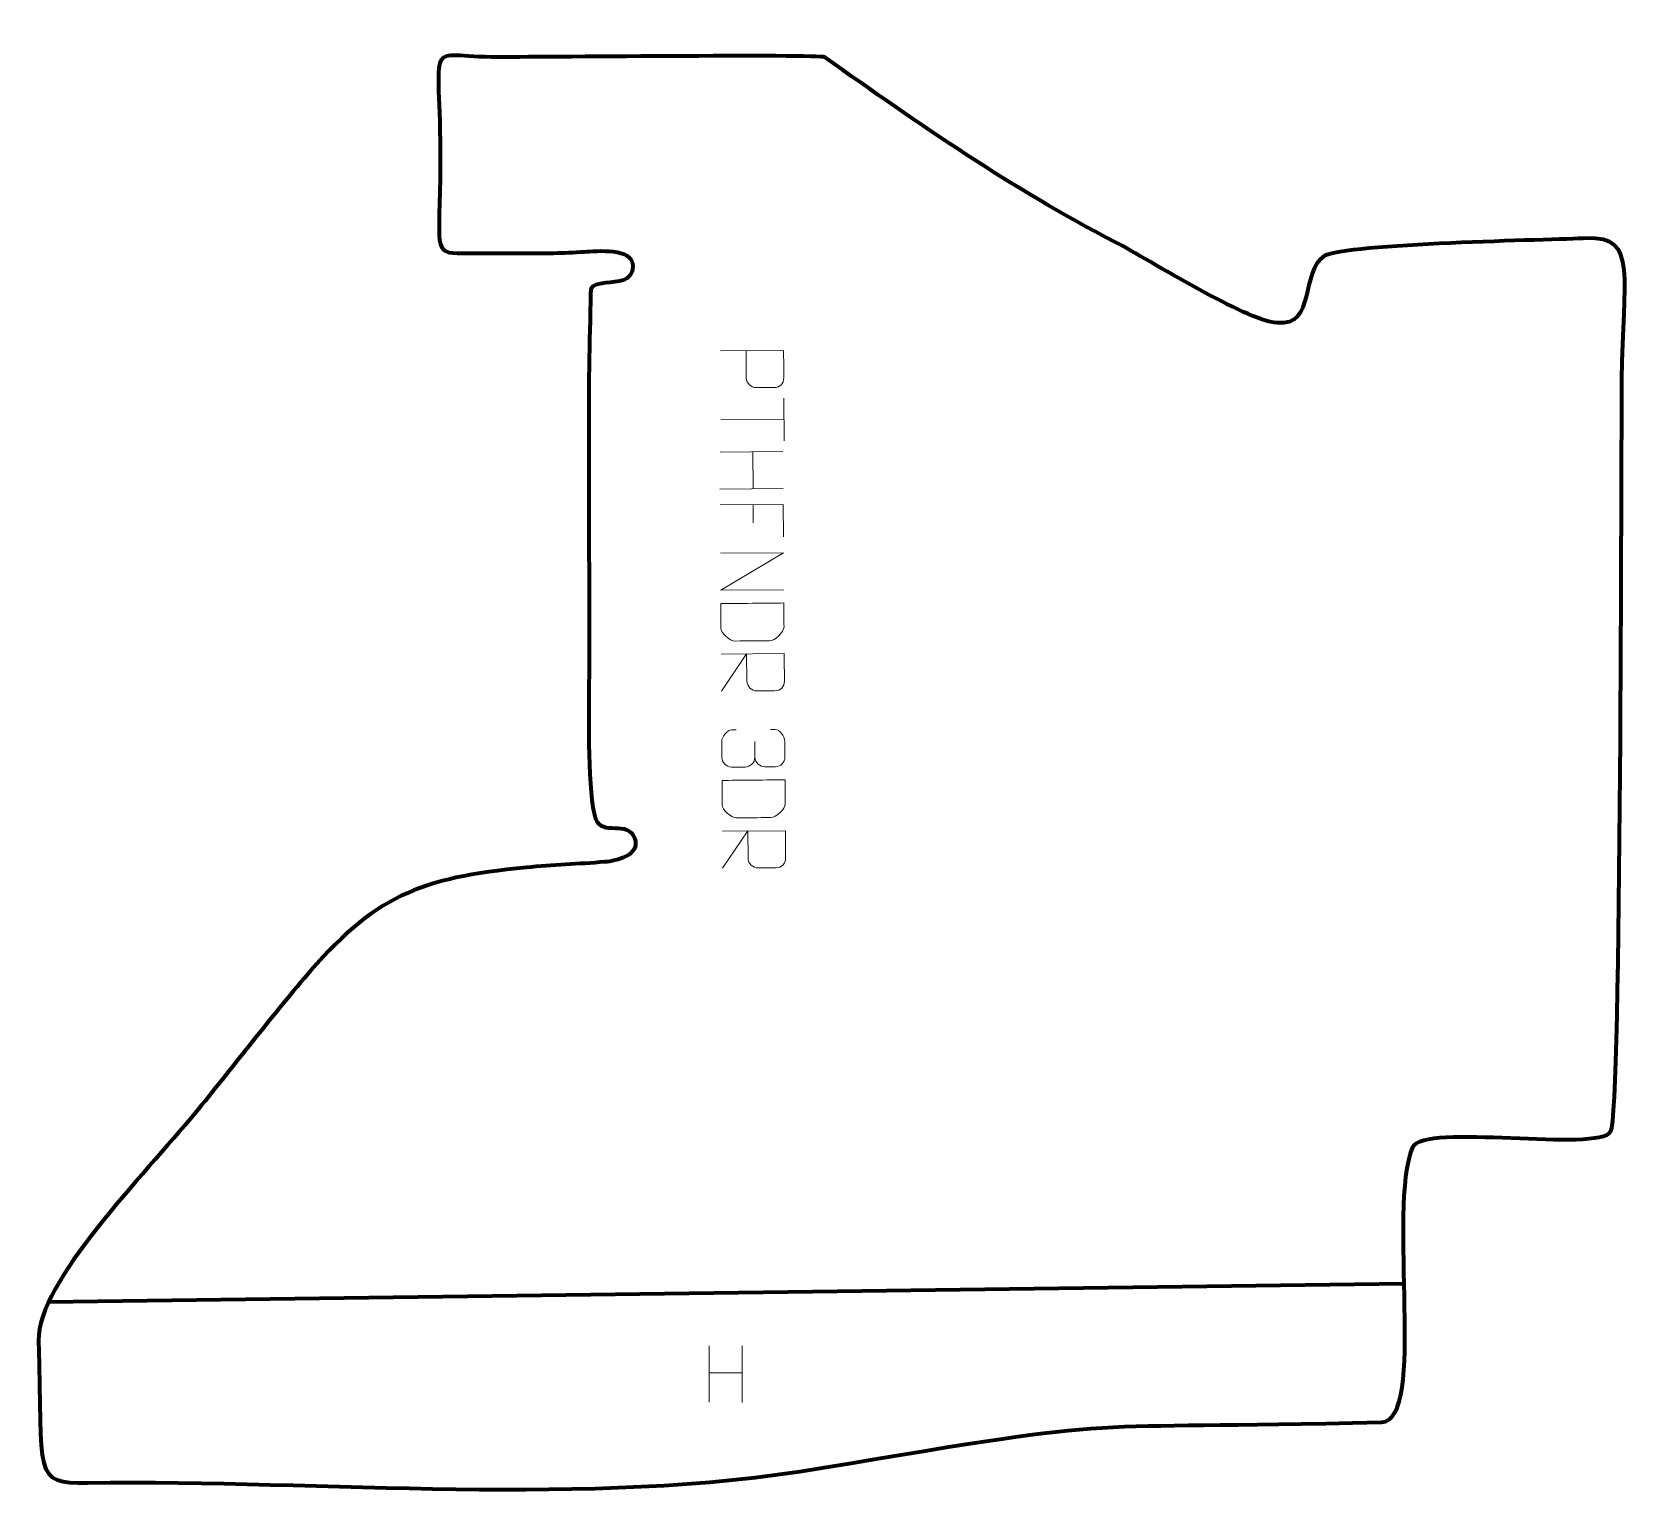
# Model space of a CAD drawing. Header units: millimetres. Extents: x -333 to 302, y -259 to 325.
import ezdxf

# ---------------------------------------------------------------- set-up
doc = ezdxf.new("R2010")
doc.units = ezdxf.units.MM
doc.header["$MEASUREMENT"] = 0
for name, color, linetype in [('layer 1', 7, 'Continuous'), ('layer 2', 7, 'Continuous'), ('layer 3', 7, 'Continuous')]:
    doc.layers.add(name, color=color, linetype=linetype)

msp = doc.modelspace()

# ---------------------------------------------------------------- linework, layer by layer
at = {"layer": 'layer 1', "color": 250, "lineweight": 9}
for points, knots in [([(-60.7473, 198.6654), (-60.7473, 198.6654), (-35.7943, 198.8384), (-35.7943, 198.8384), (-35.7943, 198.8384), (-35.7694, 195.2435), (-35.7445, 191.6483), (-35.7195, 188.053), (-35.7195, 188.053), (-35.7413, 185.7276), (-37.2206, 184.1599), (-39.5867, 184.1477), (-39.5867, 184.1477), (-41.6223, 184.134), (-44.6816, 184.1127), (-46.7175, 184.0983), (-46.7175, 184.0983), (-48.5929, 184.0918), (-50.5473, 185.8905), (-50.5803, 187.8999), (-50.5803, 187.8999), (-50.5803, 187.8999), (-50.6555, 198.7353), (-50.6555, 198.7353)], [0, 0, 0, 0, 0.14285714, 0.14285714, 0.14285714, 0.14285714, 0.28571429, 0.28571429, 0.28571429, 0.28571429, 0.42857143, 0.42857143, 0.42857143, 0.42857143, 0.57142857, 0.57142857, 0.57142857, 0.57142857, 0.71428571, 0.71428571, 0.71428571, 0.71428571, 1, 1, 1, 1]), ([(-35.8776, 125.0671), (-35.8776, 125.0671), (-35.9669, 137.9408), (-35.9669, 137.9408), (-35.9669, 137.9408), (-35.9669, 137.9408), (-60.9198, 137.7678), (-60.9198, 137.7678)], [0, 0, 0, 0, 0.33333333, 0.33333333, 0.33333333, 0.33333333, 1, 1, 1, 1]), ([(-60.7873, 118.6586), (-60.7873, 118.6586), (-35.8343, 118.8316), (-35.8343, 118.8316), (-35.8343, 118.8316), (-35.8343, 118.8316), (-60.6857, 104.0042), (-60.6857, 104.0042), (-60.6857, 104.0042), (-60.6857, 104.0042), (-35.7327, 104.1772), (-35.7327, 104.1772)], [0, 0, 0, 0, 0.25, 0.25, 0.25, 0.25, 0.5, 0.5, 0.5, 0.5, 1, 1, 1, 1]), ([(-60.621, 98.7242), (-60.6044, 96.3924), (-60.594, 91.4422), (-60.5783, 89.1108), (-60.5783, 89.1108), (-60.6703, 87.185), (-57.1057, 83.8912), (-55.0886, 83.9163), (-55.0886, 83.9163), (-49.3187, 83.9567), (-47.1489, 83.9718), (-41.3798, 84.0114), (-41.3798, 84.0114), (-39.2418, 84.0304), (-35.6051, 87.4302), (-35.6335, 89.5825), (-35.6335, 89.5825), (-35.6497, 91.9081), (-35.6824, 96.6324), (-35.6985, 98.9584), (-35.6985, 98.9584), (-41.4453, 98.9182), (-54.8738, 98.7637), (-60.621, 98.7242)], [0, 0, 0, 0, 0.14285714, 0.14285714, 0.14285714, 0.14285714, 0.28571429, 0.28571429, 0.28571429, 0.28571429, 0.42857143, 0.42857143, 0.42857143, 0.42857143, 0.57142857, 0.57142857, 0.57142857, 0.57142857, 0.71428571, 0.71428571, 0.71428571, 0.71428571, 1, 1, 1, 1]), ([(-60.4975, 78.755), (-60.4975, 78.755), (-35.5446, 78.928), (-35.5446, 78.928), (-35.5446, 78.928), (-35.5197, 75.3333), (-35.4948, 71.7378), (-35.4699, 68.1427), (-35.4699, 68.1427), (-35.4914, 65.8172), (-36.9706, 64.2497), (-39.337, 64.2373), (-39.337, 64.2373), (-41.3724, 64.2236), (-44.4318, 64.2024), (-46.4677, 64.1879), (-46.4677, 64.1879), (-48.3432, 64.1814), (-50.2975, 65.9802), (-50.3305, 67.9895), (-50.3305, 67.9895), (-50.3305, 67.9895), (-50.4056, 78.825), (-50.4056, 78.825), (-50.4056, 78.825), (-50.4056, 78.825), (-60.396, 64.1006), (-60.396, 64.1006)], [0, 0, 0, 0, 0.125, 0.125, 0.125, 0.125, 0.25, 0.25, 0.25, 0.25, 0.375, 0.375, 0.375, 0.375, 0.5, 0.5, 0.5, 0.5, 0.625, 0.625, 0.625, 0.625, 0.75, 0.75, 0.75, 0.75, 1, 1, 1, 1]), ([(-41.0211, 48.9219), (-41.0211, 48.9219), (-39.1638, 48.9347), (-39.1638, 48.9347), (-39.1638, 48.9347), (-37.4221, 48.9611), (-35.2855, 46.3113), (-35.294, 44.2522), (-35.294, 44.2522), (-35.2797, 42.1882), (-35.2654, 40.1241), (-35.2511, 38.0605), (-35.2511, 38.0605), (-35.227, 35.8661), (-37.0627, 34.255), (-38.9745, 34.1974), (-38.9745, 34.1974), (-40.4095, 34.1878), (-41.8446, 34.1779), (-43.2801, 34.1676), (-43.2801, 34.1676), (-44.9339, 34.2047), (-47.175, 35.7918), (-47.1802, 37.9901), (-47.1802, 37.9901), (-47.1761, 35.7864), (-48.9681, 34.1659), (-51.0272, 34.0976), (-51.0272, 34.0976), (-52.8119, 34.0857), (-54.5965, 34.0733), (-56.3816, 34.0605), (-56.3816, 34.0605), (-58.4429, 34.0362), (-60.2202, 36.0787), (-60.2247, 37.8997), (-60.2247, 37.8997), (-60.2386, 39.9649), (-60.253, 42.0301), (-60.2677, 44.0956), (-60.2677, 44.0956), (-60.2711, 46.2643), (-57.8885, 48.8119), (-56.427, 48.8405), (-56.427, 48.8405), (-56.427, 48.8405), (-54.5184, 48.8538), (-54.5184, 48.8538)], [0, 0, 0, 0, 0.07692308, 0.07692308, 0.07692308, 0.07692308, 0.15384615, 0.15384615, 0.15384615, 0.15384615, 0.23076923, 0.23076923, 0.23076923, 0.23076923, 0.30769231, 0.30769231, 0.30769231, 0.30769231, 0.38461538, 0.38461538, 0.38461538, 0.38461538, 0.46153846, 0.46153846, 0.46153846, 0.46153846, 0.53846154, 0.53846154, 0.53846154, 0.53846154, 0.61538462, 0.61538462, 0.61538462, 0.61538462, 0.69230769, 0.69230769, 0.69230769, 0.69230769, 0.76923077, 0.76923077, 0.76923077, 0.76923077, 0.84615385, 0.84615385, 0.84615385, 0.84615385, 1, 1, 1, 1]), ([(-60.1232, 28.8167), (-60.1067, 26.4849), (-60.0963, 21.5347), (-60.0805, 19.2032), (-60.0805, 19.2032), (-60.1725, 17.2775), (-56.608, 13.9836), (-54.5908, 14.0088), (-54.5908, 14.0088), (-48.8209, 14.0492), (-46.6512, 14.0642), (-40.882, 14.1039), (-40.882, 14.1039), (-38.744, 14.1229), (-35.1074, 17.5227), (-35.1358, 19.6749), (-35.1358, 19.6749), (-35.1519, 22.0006), (-35.1847, 26.7248), (-35.2008, 29.0509), (-35.2008, 29.0509), (-40.9476, 29.0106), (-54.3761, 28.8562), (-60.1232, 28.8167)], [0, 0, 0, 0, 0.14285714, 0.14285714, 0.14285714, 0.14285714, 0.28571429, 0.28571429, 0.28571429, 0.28571429, 0.42857143, 0.42857143, 0.42857143, 0.42857143, 0.57142857, 0.57142857, 0.57142857, 0.57142857, 0.71428571, 0.71428571, 0.71428571, 0.71428571, 1, 1, 1, 1]), ([(-60.0123, 8.7567), (-60.0123, 8.7567), (-35.0594, 8.9297), (-35.0594, 8.9297), (-35.0594, 8.9297), (-35.0344, 5.3349), (-35.0095, 1.7395), (-34.9846, -1.8556), (-34.9846, -1.8556), (-35.0062, -4.1811), (-36.4853, -5.7487), (-38.8517, -5.761), (-38.8517, -5.761), (-40.8871, -5.7747), (-43.9465, -5.7959), (-45.9824, -5.8105), (-45.9824, -5.8105), (-47.8579, -5.8169), (-49.8122, -4.0181), (-49.8452, -2.0088), (-49.8452, -2.0088), (-49.8452, -2.0088), (-49.9204, 8.8267), (-49.9204, 8.8267), (-49.9204, 8.8267), (-49.9204, 8.8267), (-59.9107, -5.8977), (-59.9107, -5.8977)], [0, 0, 0, 0, 0.125, 0.125, 0.125, 0.125, 0.25, 0.25, 0.25, 0.25, 0.375, 0.375, 0.375, 0.375, 0.5, 0.5, 0.5, 0.5, 0.625, 0.625, 0.625, 0.625, 0.75, 0.75, 0.75, 0.75, 1, 1, 1, 1])]:
    msp.add_open_spline(points, degree=3, knots=knots, dxfattribs=at)
for points in [[(-35.6872, 180.0002), (-35.6872, 180.0002), (-35.5695, 163.0134), (-35.5695, 163.0134)], [(-60.5578, 171.3338), (-60.5578, 171.3338), (-35.6048, 171.5068), (-35.6048, 171.5068)], [(-36.1116, 158.8249), (-36.1116, 158.8249), (-60.8885, 158.6531), (-60.8885, 158.6531)], [(-47.9936, 158.7425), (-47.9936, 158.7425), (-47.8917, 144.0995), (-47.8917, 144.0995)], [(-36.0101, 144.1819), (-36.0101, 144.1819), (-60.963, 144.0089), (-60.963, 144.0089)], [(-47.8462, 137.8584), (-47.8462, 137.8584), (-47.7965, 130.6905), (-47.7965, 130.6905)], [(-47.2334, 44.169), (-47.2334, 44.169), (-47.1905, 37.9727), (-47.1905, 37.9727)], [(-65.2734, -194.7804), (-65.2734, -194.7804), (-65.2734, -216.9731), (-65.2734, -216.9731)], [(-52.1577, -194.7804), (-52.1577, -194.7804), (-52.1577, -217.1307), (-52.1577, -217.1307)], [(-65.2559, -205.4228), (-65.2559, -205.4228), (-52.1577, -205.4228), (-52.1577, -205.4228)]]:
    msp.add_open_spline(points, degree=3, dxfattribs=at)
at = {"layer": 'layer 2', "color": 142, "lineweight": 158}
msp.add_open_spline([(-326.5345, -177.3755), (-326.5345, -177.3755), (209.5018, -170.0762), (209.5018, -170.0762)], degree=3, dxfattribs=at)
at = {"layer": 'layer 3', "color": 242, "lineweight": 158}
msp.add_open_spline([(95.3785, 241.6481), (108.9835, 234.4914), (146.5488, 210.7486), (159.4023, 209.682), (159.4023, 209.682), (174.8606, 208.3993), (168.3054, 229.7437), (178.1617, 236.1625), (178.1617, 236.1625), (186.2578, 241.0755), (268.2876, 242.5076), (281.8262, 243.1435), (281.8262, 243.1435), (302.497, 244.1189), (296.1617, 227.4407), (295.7901, 187.3113), (295.7901, 187.3113), (295.5518, 161.3266), (295.5867, -103.0365), (291.4733, -109.9419), (291.4733, -109.9419), (286.407, -118.4469), (217.1442, -106.2955), (213.0394, -116.2429), (213.0394, -116.2429), (203.0139, -140.5386), (218.6789, -224.4798), (200.7192, -224.9365), (200.7192, -224.9365), (73.5313, -228.1705), (106.8147, -221.5887), (-20.516, -243.0292), (-20.516, -243.0292), (-114.2749, -258.8167), (-216.3141, -247.6022), (-311.1074, -248.8863), (-311.1074, -248.8863), (-333.0333, -249.1833), (-328.91, -246.2979), (-330.5037, -192.5768), (-330.5037, -192.5768), (-331.1844, -169.6302), (-288.5673, -127.0997), (-268.7076, -102.9384), (-268.7076, -102.9384), (-254.2296, -85.2939), (-240.2146, -66.824), (-225.4958, -49.4935), (-225.4958, -49.4935), (-197.7397, -16.8124), (-180.2277, -9.7857), (-137.5397, -5.6198), (-137.5397, -5.6198), (-127.1486, -4.6256), (-116.8744, -4.267), (-106.5394, -3.4225), (-106.5394, -3.4225), (-101.8478, -3.0392), (-92.4805, -0.8834), (-94.6903, 5.7957), (-94.6903, 5.7957), (-97.234, 13.4836), (-107.7384, 6.5758), (-110.1597, 13.6732), (-110.1597, 13.6732), (-113.337, 22.9865), (-112.8541, 54.5353), (-112.7702, 65.9282), (-112.7702, 65.9282), (-112.5347, 96.8178), (-112.946, 127.8555), (-112.8711, 158.7787), (-112.8711, 158.7787), (-112.8278, 178.6735), (-112.9003, 198.2002), (-112.1102, 218.1051), (-112.1102, 218.1051), (-112.0241, 223.5678), (-113.137, 224.6958), (-106.1573, 225.5168), (-106.1573, 225.5168), (-101.5439, 226.0595), (-95.5494, 225.8183), (-95.435, 232.153), (-95.435, 232.153), (-95.3006, 239.602), (-109.8585, 238.1077), (-114.6361, 237.8389), (-114.6361, 237.8389), (-118.6939, 237.6105), (-122.7549, 237.4216), (-126.818, 237.3174), (-126.818, 237.3174), (-138.8131, 237.1127), (-150.8171, 237.3321), (-162.8156, 237.2373), (-162.8156, 237.2373), (-175.1273, 237.129), (-171.6626, 239.229), (-171.6049, 272.6206), (-171.6049, 272.6206), (-171.5149, 324.6662), (-178.9558, 314.674), (-148.6125, 314.7652), (-148.6125, 314.7652), (-137.9927, 314.7971), (-21.0997, 315.8618), (-19.5791, 314.7847), (-19.5791, 314.7847), (18.1288, 288.0734), (54.1779, 262.9642), (95.3785, 241.6481)], degree=3, knots=[0, 0, 0, 0, 0.03448276, 0.03448276, 0.03448276, 0.03448276, 0.06896552, 0.06896552, 0.06896552, 0.06896552, 0.10344828, 0.10344828, 0.10344828, 0.10344828, 0.13793103, 0.13793103, 0.13793103, 0.13793103, 0.17241379, 0.17241379, 0.17241379, 0.17241379, 0.20689655, 0.20689655, 0.20689655, 0.20689655, 0.24137931, 0.24137931, 0.24137931, 0.24137931, 0.27586207, 0.27586207, 0.27586207, 0.27586207, 0.31034483, 0.31034483, 0.31034483, 0.31034483, 0.34482759, 0.34482759, 0.34482759, 0.34482759, 0.37931034, 0.37931034, 0.37931034, 0.37931034, 0.4137931, 0.4137931, 0.4137931, 0.4137931, 0.44827586, 0.44827586, 0.44827586, 0.44827586, 0.48275862, 0.48275862, 0.48275862, 0.48275862, 0.51724138, 0.51724138, 0.51724138, 0.51724138, 0.55172414, 0.55172414, 0.55172414, 0.55172414, 0.5862069, 0.5862069, 0.5862069, 0.5862069, 0.62068966, 0.62068966, 0.62068966, 0.62068966, 0.65517241, 0.65517241, 0.65517241, 0.65517241, 0.68965517, 0.68965517, 0.68965517, 0.68965517, 0.72413793, 0.72413793, 0.72413793, 0.72413793, 0.75862069, 0.75862069, 0.75862069, 0.75862069, 0.79310345, 0.79310345, 0.79310345, 0.79310345, 0.82758621, 0.82758621, 0.82758621, 0.82758621, 0.86206897, 0.86206897, 0.86206897, 0.86206897, 0.89655172, 0.89655172, 0.89655172, 0.89655172, 0.93103448, 0.93103448, 0.93103448, 0.93103448, 1, 1, 1, 1], dxfattribs=at)

doc.saveas('drawing.dxf')
